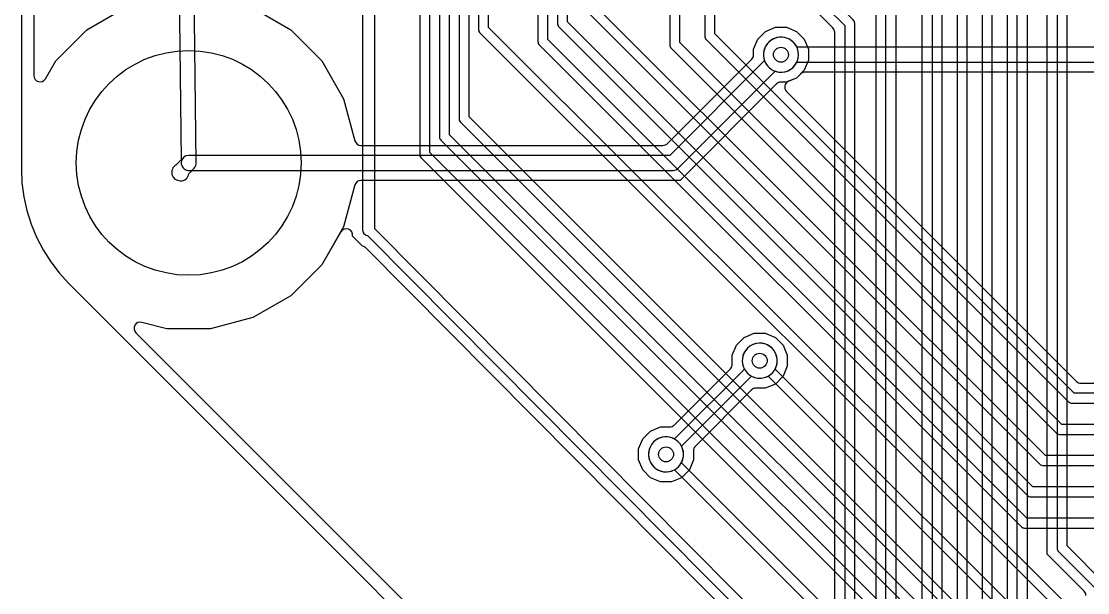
# Model space of a CAD drawing. Header units: millimetres. Extents: x -12.6 to 79.4, y -27 to 65.1.
# Drawn here: x -12.65 to 9.03, y -7.26 to 4.36 of the extents above; entities that cross this region are included whole.
import ezdxf

# ---------------------------------------------------------------- set-up
doc = ezdxf.new("R2010")
doc.units = ezdxf.units.MM

msp = doc.modelspace()

# ---------------------------------------------------------------- linework, layer by layer
at = {"layer": '16_copper'}
for points in [[(-12.395, 34.852), (-12.395, 3.258, 0.767326), (-12.158, 3.194), (-11.949, 3.557), (-11.32, 4.186), (-10.71, 4.538, 0.767326)], [(9.374, -7.072), (8.611, -6.308), (8.611, 19.685, 0.198912), (8.581, 19.757), (7.618, 20.72), (7.614, 20.739, 0.120111), (7.583, 20.791), (6.694, 21.68, 0.198912), (6.604, 21.717), (2.286, 21.717, 0.198912), (2.196, 21.68), (1.523, 21.006, 0.966787), (1.251, 20.404), (1.291, 20.388, 0.644022), (1.702, 20.827), (2.339, 21.463), (6.551, 21.463), (7.403, 20.611, 0.161413), (7.475, 20.576), (8.407, 19.643), (8.407, -6.35, 0.198912), (8.437, -6.422), (9.231, -7.215)], [(8.992, -7.316, 0.198912), (8.954, -7.226), (8.204, -6.476), (8.204, 12.069, 0.514611)], [(9.44, -9.423), (7.595, -7.578), (7.595, 8.128, 0.198912), (7.565, 8.2), (6.041, 9.724, 0.198912), (5.969, 9.754), (-7.432, 9.754, 0.943616), (-8.072, 9.587), (-8.06, 9.546, 0.722243), (-7.432, 9.55), (5.927, 9.55), (7.391, 8.086), (7.391, -7.62, 0.198912), (7.421, -7.692), (9.326, -9.597, 0.198912)], [(9.313, -10.058), (7.087, -7.832), (7.087, 7.747, 0.198912), (7.057, 7.819), (5.914, 8.962, 0.198912), (5.842, 8.992), (-8.067, 8.992, 0.943616), (-8.707, 8.825), (-8.695, 8.784, 0.722243), (-8.067, 8.788), (5.8, 8.788), (6.883, 7.705), (6.883, -7.874, 0.198912), (6.913, -7.946), (9.199, -10.232, 0.198912)], [(12.234, -16.662), (6.579, -11.007), (6.579, 7.239, 0.198912), (6.549, 7.311), (5.66, 8.2, 0.198912), (5.588, 8.23), (-8.702, 8.23, 0.943616), (-9.342, 8.063), (-9.33, 8.022, 0.722243), (-8.702, 8.026), (5.546, 8.026), (6.375, 7.197), (6.375, -11.049, 0.198912), (6.405, -11.121), (12.12, -16.836, 0.198912)], [(7.798, 8.254), (7.798, -7.441, 0.198912)], [(11.642, -17.213), (6.071, -11.642), (6.071, 6.731, 0.198912), (6.041, 6.803), (5.279, 7.565, 0.198912), (5.207, 7.595), (-9.337, 7.595, 0.943616), (-9.977, 7.428), (-9.965, 7.387, 0.722243), (-9.337, 7.391), (5.165, 7.391), (5.867, 6.689), (5.867, -11.684, 0.198912), (5.897, -11.756), (11.498, -17.357)], [(5.664, -11.81), (5.664, 6.552, 0.198912)], [(11.218, -18.694), (4.928, -12.404), (4.928, 4.953, 0.198912), (4.898, 5.025), (4.009, 5.914, 0.198912), (3.937, 5.944), (-10.607, 5.944, 0.943616), (-11.247, 5.777), (-11.235, 5.736, 0.722243), (-10.607, 5.74), (3.895, 5.74), (4.724, 4.911), (4.724, -12.446, 0.198912), (4.754, -12.518), (11.104, -18.868, 0.198912)], [(10.218, -18.852), (4.318, -12.952), (4.318, -12.7, 0.161412), (4.293, -12.624), (4.293, 4.318, 0.198912), (4.263, 4.39), (3.501, 5.152, 0.198912), (3.429, 5.182), (-11.242, 5.182, 0.943616), (-11.882, 5.015), (-11.87, 4.974, 0.722243), (-11.242, 4.978), (3.387, 4.978), (4.089, 4.276), (4.089, -12.625), (4.078, -12.642, 0.120111), (4.064, -12.7), (4.064, -13.005, 0.198912), (4.101, -13.095), (10.038, -19.032)], [(5.131, 5.079), (5.131, -12.267, 0.198912)], [(3.886, -12.485), (3.886, 4.139, 0.198912), (3.849, 4.229), (3.34, 4.738, 0.198912)], [(-7.781, 4.538), (-7.171, 4.186), (-6.542, 3.557), (-6.098, 2.787), (-5.869, 1.933, 0.339457), (-5.746, 1.838), (0.394, 1.838, 0.198912), (0.484, 1.876), (2.198, 3.59, 0.198912), (2.235, 3.68), (2.235, 3.794), (2.32, 4), (2.477, 4.157), (2.683, 4.242), (2.905, 4.242), (3.111, 4.157), (3.268, 4), (3.353, 3.794), (3.353, 3.572), (3.268, 3.366), (3.111, 3.209), (2.905, 3.124), (2.791, 3.124, 0.198912), (2.701, 3.087), (0.741, 1.127), (-5.746, 1.127, 0.339457), (-5.869, 1.033), (-6.098, 0.179), (-6.542, -0.591), (-7.171, -1.22), (-7.942, -1.665), (-8.801, -1.895), (-9.69, -1.895), (-10.197, -1.76, 0.767147), (-10.32, -1.972), (12.452, -24.766)]]:
    msp.add_lwpolyline(points, format="xyb", dxfattribs=at)
for points in [[(0.599, 1.331, 0.189183), (0.702, 1.375), (2.674, 3.348, 0.944056), (2.952, 4.003), (2.909, 4.02, 0.627341), (2.459, 3.563), (0.531, 1.635), (-9.246, 1.635, 0.949951), (-9.261, 1.331), (-9.246, 1.33), (0.594, 1.33)], [(0.346, -5.004), (0.141, -4.919), (-0.017, -4.762), (-0.102, -4.556), (-0.102, -4.334), (-0.017, -4.128), (0.141, -3.971), (0.346, -3.886), (0.532, -3.886, 0.198912), (0.622, -3.849), (1.766, -2.705, 0.198912), (1.803, -2.615), (1.803, -2.429), (1.888, -2.223), (2.046, -2.066), (2.251, -1.981), (2.473, -1.981), (2.679, -2.066), (2.836, -2.223), (2.921, -2.429), (2.921, -2.651), (2.836, -2.857), (2.679, -3.014), (2.473, -3.099), (2.287, -3.099, 0.198912), (2.197, -3.136), (1.053, -4.28, 0.198912), (1.016, -4.37), (1.016, -4.556), (0.931, -4.762), (0.774, -4.919), (0.568, -5.004)], [(0.527, -4.795, 0.504893), (0.77, -4.276), (2.193, -2.853, 0.954416), (2.56, -2.244), (2.52, -2.22, 0.730922), (2.049, -2.709), (0.626, -4.132), (0.615, -4.125), (0.572, -4.108), (0.527, -4.095), (0.481, -4.089), (0.434, -4.089), (0.388, -4.095), (0.343, -4.108), (0.3, -4.125), (0.259, -4.149), (0.222, -4.177), (0.189, -4.21), (0.161, -4.247), (0.138, -4.287), (0.12, -4.33), (0.108, -4.375), (0.102, -4.422), (0.102, -4.468), (0.108, -4.515), (0.12, -4.56), (0.138, -4.603), (0.161, -4.643), (0.189, -4.68), (0.222, -4.713), (0.259, -4.741), (0.3, -4.765), (0.343, -4.782), (0.388, -4.795), (0.434, -4.801), (0.481, -4.801)]]:
    msp.add_lwpolyline(points, format="xyb", close=True, dxfattribs=at)
at = {"layer": '1_copper'}
for points in [[(-12.395, 34.852), (-12.395, 3.258, 0.767326), (-12.158, 3.194), (-11.949, 3.557), (-11.32, 4.186), (-10.55, 4.631)], [(11.673, -3.2), (8.754, -3.2), (1.448, 4.106), (1.448, 11.43, 0.198912), (1.418, 11.502), (0.587, 12.333, 0.198912), (0.515, 12.363), (-0.145, 12.363), (-0.145, 12.371), (-0.845, 12.371), (-0.845, 12.151), (-0.145, 12.151), (-0.145, 12.159), (0.473, 12.159), (1.245, 11.388), (1.245, 4.064, 0.198912), (1.274, 3.992), (8.64, -3.374, 0.198912), (8.712, -3.404), (11.673, -3.404)], [(37.581, -3.835), (8.5, -3.835), (0.737, 3.928), (0.737, 10.988, 0.943616), (0.57, 11.628), (0.529, 11.616, 0.044715), (0.475, 11.592), (0.116, 11.951, 0.198912), (0.026, 11.988), (-0.495, 11.988, 0.129219), (-0.557, 11.971), (-0.845, 11.971), (-0.845, 11.751), (-0.558, 11.751, 0.130006), (-0.495, 11.734), (-0.026, 11.734), (0.317, 11.391, 0.401692), (0.533, 10.988), (0.533, 3.886, 0.198912), (0.563, 3.814), (8.386, -4.009, 0.198912), (8.458, -4.039), (37.581, -4.039)], [(10.05, -12.7), (-4.344, 1.693), (-4.344, 10.761), (-4.335, 10.761), (-4.335, 11.461), (-4.555, 11.461), (-4.555, 10.761), (-4.547, 10.761), (-4.547, 1.651, 0.198912), (-4.517, 1.579), (9.908, -12.846)], [(9.44, -11.328), (-3.944, 2.055), (-3.944, 10.761), (-3.935, 10.761), (-3.935, 11.461), (-4.155, 11.461), (-4.155, 10.761), (-4.147, 10.761), (-4.147, 2.013, 0.198912), (-4.117, 1.941), (9.326, -11.502, 0.198912)], [(9.597, -10.723), (-3.544, 2.417), (-3.544, 10.761), (-3.535, 10.761), (-3.535, 11.461), (-3.755, 11.461), (-3.755, 10.761), (-3.747, 10.761), (-3.747, 2.375, 0.198912), (-3.717, 2.303), (9.423, -10.837, 0.078056)], [(9.135, -8.026), (-3.15, 4.233), (-3.15, 10.761), (-3.135, 10.761), (-3.135, 11.461), (-3.355, 11.461), (-3.355, 10.761), (-3.353, 10.761), (-3.353, 4.191, 0.199178), (-3.323, 4.119), (9.021, -8.2, 0.198647), (9.093, -8.23)], [(53.634, -5.74), (7.789, -5.74), (-1.944, 3.992), (-1.944, 10.761), (-1.935, 10.761), (-1.935, 11.461), (-2.155, 11.461), (-2.155, 10.761), (-2.147, 10.761), (-2.147, 3.95, 0.198912), (-2.117, 3.878), (7.675, -5.914, 0.198912), (7.747, -5.944), (53.634, -5.944)], [(29.022, -4.47), (8.17, -4.47), (-1.144, 4.843), (-1.144, 10.761), (-1.135, 10.761), (-1.135, 11.461), (-1.355, 11.461), (-1.355, 10.761), (-1.347, 10.761), (-1.347, 4.801, 0.198912), (-1.317, 4.729), (8.056, -4.644, 0.198912), (8.128, -4.674), (29.022, -4.674)], [(-9.448, 5.563), (-9.399, 1.545), (-9.506, 1.438, 0.772503), (-9.421, 1.119), (-9.408, 1.119, 0.41543), (-9.246, 1.261), (-9.135, 1.378, 0.195284), (-9.093, 1.485), (-9.143, 5.563)], [(-5.715, 5.588), (-5.715, 0.127, 0.369855), (-5.607, 0.002), (9.961, -15.693, 0.199964)], [(40.668, 3.835), (3.116, 3.835), (3.114, 3.841), (3.09, 3.881), (3.062, 3.918), (3.029, 3.951), (2.992, 3.979), (2.952, 4.003), (2.909, 4.02), (2.864, 4.033), (2.817, 4.039), (2.771, 4.039), (2.724, 4.033), (2.679, 4.02), (2.636, 4.003), (2.596, 3.979), (2.559, 3.951), (2.526, 3.918), (2.498, 3.881), (2.474, 3.841), (2.457, 3.798), (2.444, 3.753), (2.438, 3.706), (2.438, 3.66), (2.444, 3.613), (2.457, 3.568), (2.474, 3.525), (2.498, 3.485), (2.526, 3.448), (2.559, 3.415), (2.596, 3.387), (2.636, 3.363), (2.679, 3.346), (2.724, 3.333), (2.771, 3.327), (2.817, 3.327), (2.864, 3.333, 0.237342), (3.116, 3.531), (40.677, 3.531)], [(40.531, 3.327), (3.281, 3.327, 0.198912), (3.191, 3.29), (3.111, 3.209), (2.948, 3.142, 0.534515), (2.907, 2.935), (8.801, -2.96, 0.198912), (8.891, -2.997), (9.398, -2.997, 0.562295)], [(9.691, -15.709), (-5.653, -0.241), (-5.657, -0.237), (-5.661, -0.233, 0.116585), (-5.723, -0.205), (-5.918, -0.01, 0.848987), (-6.155, 0.079), (-6.542, -0.591), (-7.171, -1.22), (-7.942, -1.665), (-8.801, -1.895), (-9.69, -1.895), (-10.197, -1.76, 0.767147), (-10.32, -1.972), (12.452, -24.766)], [(10.278, -14.122), (0.77, -4.614, 0.954416), (0.161, -4.247), (0.138, -4.287, 0.730922), (0.626, -4.758), (10.164, -14.296, 0.198912)]]:
    msp.add_lwpolyline(points, format="xyb", dxfattribs=at)
for points in [[(32.137, -5.308, 0.182645), (32.203, -5.279), (32.488, -4.993, 0.94362), (32.823, -4.424), (32.785, -4.402, 0.722243), (32.345, -4.85), (32.089, -5.105), (7.916, -5.105), (-1.544, 4.354), (-1.544, 10.761), (-1.535, 10.761), (-1.535, 11.461), (-1.755, 11.461), (-1.755, 10.761), (-1.747, 10.761), (-1.747, 4.312, 0.198912), (-1.717, 4.24), (7.802, -5.279, 0.198912), (7.874, -5.309), (32.131, -5.309)], [(9.798, -9.24, 1), (9.659, -8.54), (9.614, -8.553, 0.243103), (9.387, -8.788), (8.754, -8.788), (2.675, -2.709, 0.954416), (2.066, -2.342), (2.043, -2.382, 0.730922), (2.531, -2.853), (8.64, -8.962, 0.198912), (8.712, -8.992), (9.387, -8.992), (9.391, -9.005), (9.409, -9.048), (9.432, -9.088), (9.46, -9.125), (9.493, -9.158), (9.53, -9.186), (9.571, -9.21), (9.614, -9.227), (9.659, -9.24), (9.705, -9.246), (9.752, -9.246)]]:
    msp.add_lwpolyline(points, format="xyb", close=True, dxfattribs=at)
msp.add_lwpolyline([(10.075, -15.519), (-5.461, 0.143), (-5.461, 10.033)], dxfattribs=at)
at = {"layer": 'drills_PTH'}
msp.add_circle((-9.246, 1.483), 2.286, dxfattribs=at)
at = {"layer": 'drills_via_1_16'}
for centre in [(2.794, 3.683), (2.362, -2.54), (0.457, -4.445)]:
    msp.add_circle(centre, 0.152, dxfattribs=at)
at = {"layer": 'outline'}
msp.add_lwpolyline([(-12.649, 36.735), (-12.649, 1.367), (-12.649, 1.367), (-12.637, 1.079), (-12.599, 0.793), (-12.537, 0.512), (-12.45, 0.237), (-12.34, -0.029), (-12.207, -0.284), (-12.052, -0.527), (-11.877, -0.756), (-11.683, -0.967), (13.384, -26.057), (13.596, -26.252), (13.824, -26.428), (14.067, -26.582), (14.323, -26.716), (14.589, -26.826), (14.864, -26.913), (15.145, -26.975), (15.43, -27.013), (15.718, -27.026), (15.72, -27.026), (51.081, -27.026)], dxfattribs=at)

doc.saveas('drawing.dxf')
